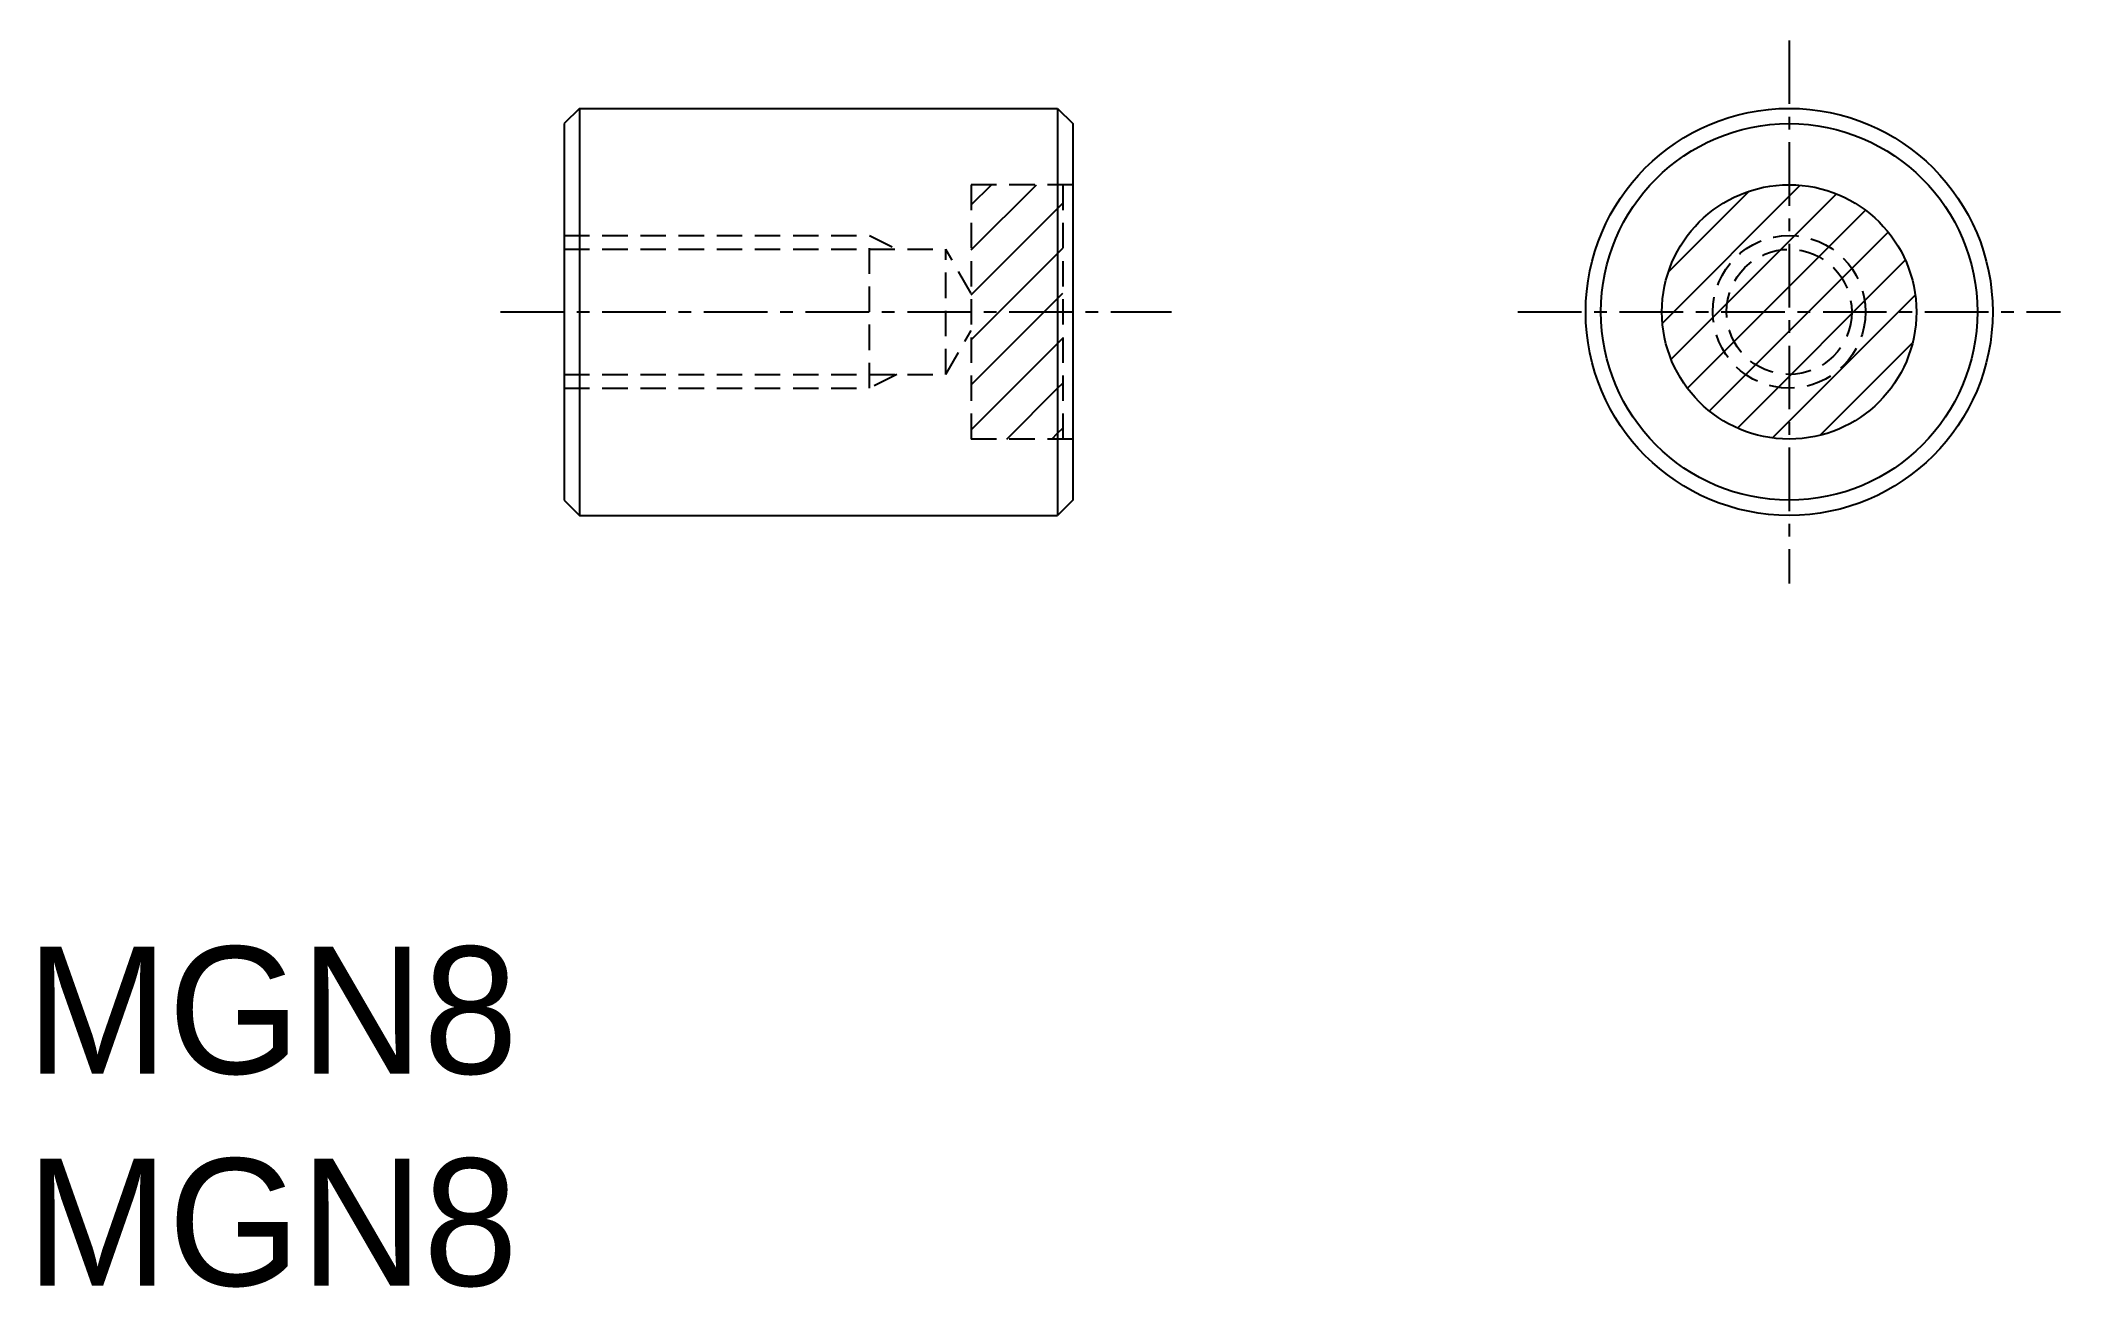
# Model space of a CAD drawing. Extents: x -30.3 to 9.4, y 24.2 to 48.7.
import ezdxf

# ---------------------------------------------------------------- set-up
doc = ezdxf.new("R2010")
doc.units = 0
doc.linetypes.add('CENTER', pattern=[2, 1.25, -0.25, 0.25, -0.25])
doc.linetypes.add('DASHED', pattern=[0.75, 0.5, -0.25])
doc.layers.get('0').update_dxf_attribs({"linetype": 'CONTINUOUS'})
doc.layers.add('CENTER', color=1, linetype='CENTER')

# ---------------------------------------------------------------- blocks, each defined once
blk = doc.blocks.new('*U3')
for p in [(-30.535, 28.411), (-30.535, 24.244)]:
    blk.add_text('MGN8', height=2.5).set_placement(p)
blk = doc.blocks.new('*X12')
at = {"color": 0, "linetype": 'CONTINUOUS'}
for p, q in [((1.623, 43.165), (4.332, 45.875)), ((1.737, 44.164), (3.333, 45.76)), ((1.793, 42.452), (5.045, 45.704)), ((2.112, 41.886), (5.611, 45.386)), ((2.546, 41.437), (6.061, 44.952)), ((3.094, 41.101), (6.396, 44.403)), ((3.783, 40.906), (6.591, 43.714)), ((4.72, 40.959), (6.538, 42.777))]:
    blk.add_line(p, q, dxfattribs=at)
blk = doc.blocks.new('*X13')
at = {"color": 0, "linetype": 'CONTINUOUS'}
for p, q in [((-11.967, 44.602), (-10.684, 45.884)), ((-11.967, 45.486), (-11.568, 45.884)), ((-11.967, 43.718), (-10.267, 45.418)), ((-10.267, 45.418), (-10.167, 45.518)), ((-11.416, 43.384), (-10.267, 44.534)), ((-10.267, 44.534), (-10.167, 44.634)), ((-10.267, 43.65), (-10.167, 43.75)), ((-11.967, 41.95), (-10.532, 43.384)), ((-11.967, 42.834), (-11.416, 43.384)), ((-10.532, 43.384), (-10.267, 43.65)), ((-11.967, 41.066), (-10.267, 42.766)), ((-10.267, 42.766), (-10.167, 42.866)), ((-11.265, 40.884), (-10.267, 41.882)), ((-10.267, 41.882), (-10.167, 41.982)), ((-10.381, 40.884), (-10.267, 40.998)), ((-10.267, 40.998), (-10.167, 41.098))]:
    blk.add_line(p, q, dxfattribs=at)

msp = doc.modelspace()

# ---------------------------------------------------------------- linework, layer by layer
at = {"color": 7, "linetype": 'CONTINUOUS'}
for p, q in [((-19.667, 47.384), (-19.967, 47.084)), ((-19.667, 47.384), (-10.267, 47.384)), ((-19.667, 47.384), (-19.667, 39.384)), ((-10.267, 47.384), (-9.967, 47.084)), ((-10.267, 47.384), (-10.267, 39.384)), ((-19.967, 47.084), (-19.967, 39.684)), ((-9.967, 47.084), (-9.967, 39.684)), ((-19.967, 39.684), (-19.667, 39.384)), ((-19.667, 39.384), (-10.267, 39.384)), ((-9.967, 39.684), (-10.267, 39.384))]:
    msp.add_line(p, q, dxfattribs=at)
at = {"color": 3, "linetype": 'DASHED'}
for p, q in [((-11.967, 45.884), (-11.967, 40.884)), ((-9.967, 45.884), (-11.967, 45.884)), ((-10.167, 45.884), (-10.167, 40.884)), ((-19.967, 44.884), (-13.967, 44.884)), ((-13.967, 44.884), (-13.426, 44.614)), ((-13.967, 41.884), (-13.967, 44.884)), ((-19.967, 44.614), (-12.467, 44.614)), ((-12.467, 42.155), (-12.467, 44.614)), ((-11.967, 43.748), (-12.467, 44.614)), ((-12.467, 42.155), (-11.967, 43.021)), ((-19.967, 42.155), (-12.467, 42.155)), ((-13.426, 42.155), (-13.967, 41.884)), ((-19.967, 41.884), (-13.967, 41.884)), ((-9.967, 40.884), (-11.967, 40.884))]:
    msp.add_line(p, q, dxfattribs=at)
at = {"color": 7, "linetype": 'CONTINUOUS'}
for radius in [4, 3.7, 2.5]:
    msp.add_circle((4.113, 43.384), radius, dxfattribs=at)
at = {"color": 3, "linetype": 'DASHED'}
for radius in [1.5, 1.23]:
    msp.add_circle((4.113, 43.384), radius, dxfattribs=at)
at = {"layer": 'CENTER', "color": 1, "linetype": 'CENTER'}
for p, q in [((4.113, 48.72), (4.113, 38.049)), ((-21.22, 43.384), (-8.027, 43.384)), ((-1.222, 43.384), (9.448, 43.384))]:
    msp.add_line(p, q, dxfattribs=at)

# ---------------------------------------------------------------- block references
at = {"color": 3, "linetype": 'CONTINUOUS'}
for name in ['*X13', '*X12']:
    msp.add_blockref(name, (0, 0), dxfattribs=at)
at = {"color": 7, "linetype": 'CONTINUOUS'}
msp.add_blockref('*U3', (0, 0), dxfattribs=at)

doc.saveas('drawing.dxf')
